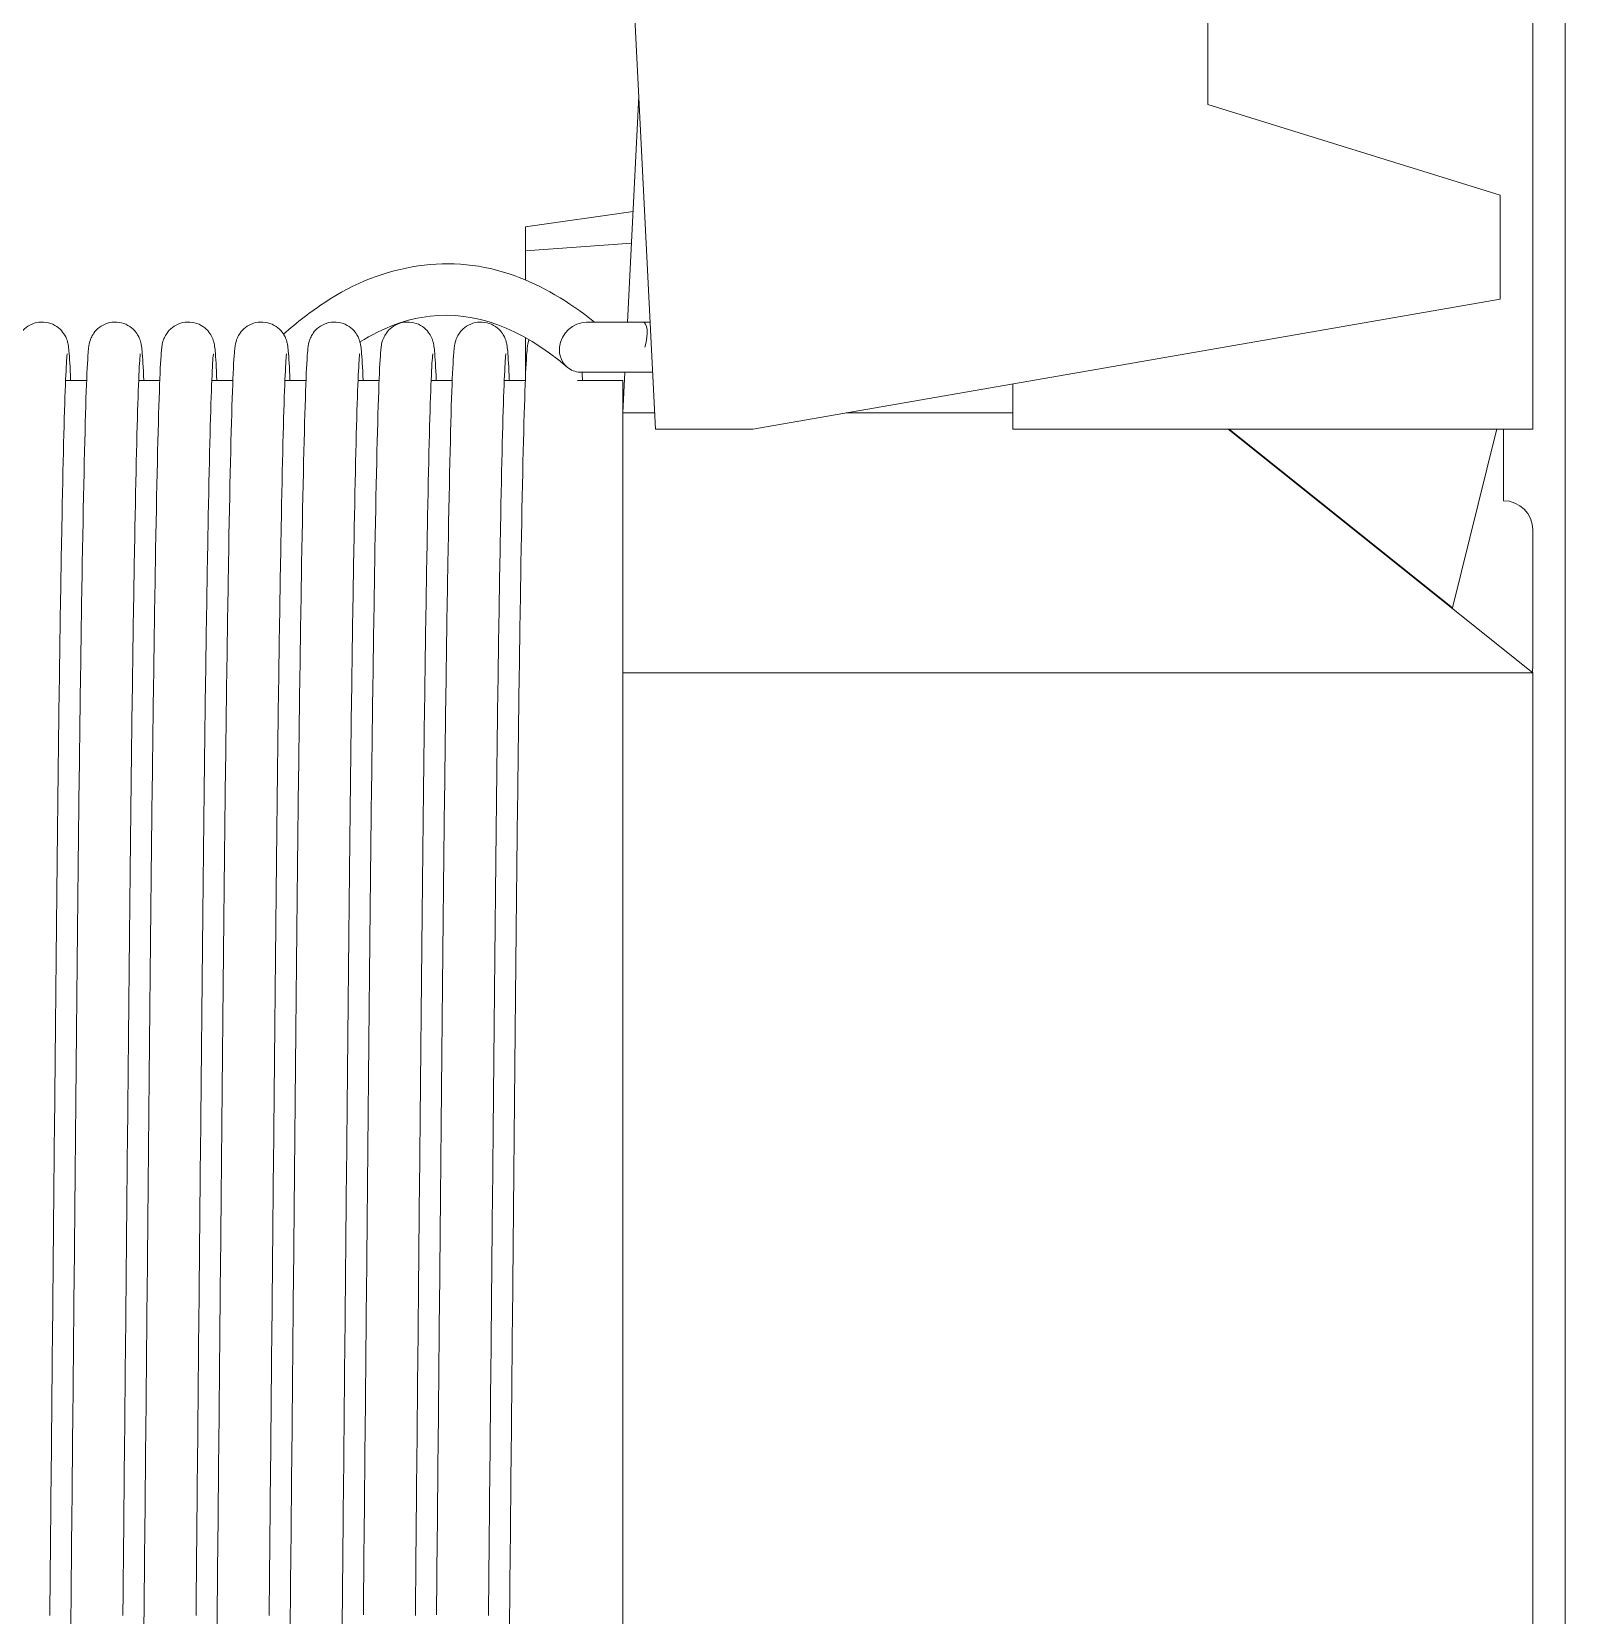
# Model space of a CAD drawing. Header units: millimetres. Extents: x 0 to 420, y 0 to 297.
# Drawn here: x 198.211 to 200.571, y 194.401 to 196.839 of the extents above; entities that cross this region are included whole.
import ezdxf

# ---------------------------------------------------------------- set-up
doc = ezdxf.new("R2010")
doc.units = ezdxf.units.MM

# ---------------------------------------------------------------- blocks, each defined once
blk = doc.blocks.new('A$Cca01fdc4')
at = {"color": 0, "linetype": 'Continuous', "lineweight": 0, "extrusion": (0, 1, 0)}
for p, q in [((71.0743, 0), (96.6783, 0)), ((99.3566, 0), (96.6783, 0)), ((94.125, -0.05), (94.925, -0.05)), ((94.925, -0.05), (94.925, -0.6)), ((94.925, -0.5188), (95.3, -0.05)), ((95.08, -0.05), (95.29, -0.05)), ((95.3, -0.05), (98.2, -0.05)), ((95.3, -1.45), (95.3, -0.05)), ((94.925, -0.095), (95.035, -0.095)), ((94.425, -0.55), (94.565, -0.1)), ((94.725, -0.1), (94.565, -0.1)), ((94.925, -1.25), (94.725, -0.1)), ((94.925, -0.1055), (94.9326, -0.1074)), ((95.2, -0.1734), (94.9326, -0.1074)), ((95.2, -0.1734), (94.925, -0.5171)), ((94.9387, -0.5), (94.94, -0.5)), ((94.425, -0.55), (94.065, -0.55)), ((94.925, -0.85), (94.925, -0.6)), ((94.925, -0.85), (94.8554, -0.85)), ((94.9, -1.1063), (94.9, -0.85)), ((94.925, -1.4), (94.925, -1.25)), ((94.065, -1.443), (94.925, -1.4)), ((94.7604, -1.4196), (94.7604, -1.4082)), ((94.8373, -1.4404), (94.8373, -1.4044)), ((94.9, -1.45), (94.9, -1.4012)), ((94.7604, -1.443), (94.4125, -1.4256)), ((94.5901, -1.4345), (94.6134, -1.6)), ((94.6387, -1.4369), (94.6502, -1.6)), ((94.9, -1.45), (94.8373, -1.4469)), ((94.85, -1.45), (94.9, -1.45)), ((94.85, -1.45), (94.85, -1.5201)), ((95.3, -1.45), (94.9, -1.45)), ((95.3, -1.45), (98.2, -1.45)), ((94.6134, -1.6), (94.6502, -1.6)), ((94.6502, -1.6), (94.6952, -1.6)), ((94.784, -1.6), (94.8457, -1.6)), ((94.85, -1.6002), (94.85, -1.6326)), ((94.85, -1.7127), (94.85, -1.7451)), ((94.85, -1.8252), (94.85, -1.8576)), ((94.85, -1.9377), (94.85, -1.9701)), ((94.85, -2.0502), (94.85, -2.0826)), ((94.85, -2.1627), (94.85, -2.1951)), ((94.85, -2.2752), (94.85, -2.3076))]:
    blk.add_line(p, q, dxfattribs=at)
at = {"color": 0, "linetype": 'Continuous', "lineweight": 0, "extrusion": (0, 0, -1)}
blk.add_arc((-95.08, -0.095), 0.045, 0, 90, dxfattribs=at)
at = {"color": 0, "linetype": 'Continuous', "lineweight": 0}
blk.add_arc((95.29, -0.095), 0.045, 78.1589, 90, dxfattribs=at)
at = {"color": 0, "linetype": 'Continuous', "lineweight": 0, "extrusion": (0, 0, -1)}
blk.add_ellipse((94.7988, -1.43), major_axis=(-0.0383, 0.0117), ratio=0.331209, start_param=-0.100917, end_param=1.469879, dxfattribs=at)
at = {"color": 0, "linetype": 'Continuous', "lineweight": 0}
for start_param, end_param in [(-2.497091, -0.926295), (-0.926295, 0)]:
    blk.add_ellipse((94.7988, -1.51), major_axis=(0.0307, -0.0256), ratio=0.902328, start_param=start_param, end_param=end_param, dxfattribs=at)
for points, knots in [([(94.7604, -1.5062), (94.7604, -1.5051), (94.7604, -1.5026), (94.7604, -1.4952), (94.7604, -1.4902), (94.7604, -1.4784), (94.7604, -1.4715), (94.7604, -1.4565), (94.7604, -1.4483), (94.7604, -1.4333), (94.7604, -1.4264), (94.7604, -1.4196)], [0, 0, 0, 0, 0.0248564, 0.0248564, 0.0498576, 0.0498576, 0.0748536, 0.0748536, 0.0998497, 0.0998497, 0.1202876, 0.1202876, 0.1202876, 0.1202876]), ([(94.8373, -1.4404), (94.8373, -1.4494), (94.8373, -1.4584), (94.8373, -1.4748), (94.8373, -1.4825), (94.8373, -1.4956), (94.8373, -1.5011), (94.8373, -1.5094), (94.8373, -1.5123), (94.8373, -1.5139), (94.8373, -1.5141), (94.8373, -1.5144), (94.8373, -1.5144), (94.8373, -1.5144)], [0, 0, 0, 0, 0.0273007, 0.0273007, 0.0547536, 0.0547536, 0.082201, 0.082201, 0.1096486, 0.1096486, 0.1156902, 0.1156902, 0.1217633, 0.1217633, 0.1217633, 0.1217633]), ([(94.7788, -1.9723), (94.7602, -1.9512), (94.7438, -1.93), (94.6698, -1.8182), (94.6539, -1.7138), (94.7037, -1.5749), (94.728, -1.5335), (94.7604, -1.4937)], [2.070177, 2.070177, 2.070177, 2.070177, 2.252574, 2.252574, 3.032263, 3.032263, 3.376784, 3.376784, 3.376784, 3.376784]), ([(94.8373, -1.5144), (94.8373, -1.515), (94.8373, -1.5155), (94.8371, -1.5197), (94.8363, -1.5233), (94.8336, -1.5299), (94.8318, -1.5329), (94.8296, -1.5356)], [0, 0, 0, 0, 0.00158186, 0.00158186, 0.01248912, 0.01248912, 0.02288922, 0.02288922, 0.02288922, 0.02288922]), ([(94.8293, -1.5359), (94.7678, -1.608), (94.7435, -1.6784), (94.7549, -1.7819), (94.7681, -1.8181), (94.7909, -1.8554)], [0, 0, 0, 0, 0.712348, 0.712348, 1.082303, 1.082303, 1.082303, 1.082303]), ([(96.7496, -1.6244), (96.5389, -1.6223), (96.3255, -1.6203), (95.9257, -1.6165), (95.7342, -1.6147), (95.3982, -1.611), (95.2493, -1.6089), (95.0131, -1.6049), (94.9228, -1.6028), (94.839, -1.5998), (94.8196, -1.5989), (94.8036, -1.5975), (94.8007, -1.5973), (94.7954, -1.5965), (94.7935, -1.5964), (94.7881, -1.5947), (94.7877, -1.5945), (94.7873, -1.5944)], [0, 0, 0, 0, 0.632089, 0.632089, 1.266059, 1.266059, 1.900317, 1.900317, 2.534908, 2.534908, 2.850729, 2.850729, 2.937085, 2.937085, 3.0019, 3.0019, 3.00654, 3.00654, 3.00654, 3.00654]), ([(96.7496, -1.7369), (96.5389, -1.7348), (96.3255, -1.7328), (95.9257, -1.729), (95.7342, -1.7272), (95.3982, -1.7235), (95.2493, -1.7214), (95.0131, -1.7174), (94.9228, -1.7153), (94.839, -1.7123), (94.8196, -1.7114), (94.8036, -1.71), (94.8007, -1.7098), (94.7954, -1.709), (94.7935, -1.7089), (94.7873, -1.7069), (94.7859, -1.7064), (94.7822, -1.7048), (94.7797, -1.7035), (94.7742, -1.6996), (94.771, -1.6968), (94.7656, -1.6897), (94.7633, -1.6854), (94.7604, -1.6762), (94.7598, -1.6712), (94.7604, -1.6615), (94.7616, -1.6566), (94.7655, -1.6479), (94.7682, -1.6441), (94.774, -1.638), (94.777, -1.6358), (94.7846, -1.6312), (94.7876, -1.6305), (94.7918, -1.6292), (94.7933, -1.6289), (94.7984, -1.628), (94.8012, -1.6277), (94.8147, -1.6264), (94.8293, -1.6257), (94.85, -1.6248)], [0, 0, 0, 0, 0.632089, 0.632089, 1.266059, 1.266059, 1.900317, 1.900317, 2.534908, 2.534908, 2.850729, 2.850729, 2.937085, 2.937085, 3.0019, 3.0019, 3.017196, 3.017196, 3.033329, 3.033329, 3.049205, 3.049205, 3.065037, 3.065037, 3.080855, 3.080855, 3.096674, 3.096674, 3.112506, 3.112506, 3.128381, 3.128381, 3.160437, 3.160437, 3.191681, 3.191681, 3.285303, 3.285303, 3.553674, 3.553674, 3.553674, 3.553674]), ([(94.8091, -1.6301), (94.8091, -1.6301), (94.8105, -1.6303), (94.8196, -1.6312), (94.8353, -1.632), (94.9026, -1.6347), (94.9773, -1.6365), (95.1834, -1.6404), (95.3223, -1.6425), (95.642, -1.6463), (95.8272, -1.648), (96.2189, -1.6518), (96.4305, -1.6538), (96.6776, -1.6562), (96.714, -1.6565), (96.7504, -1.6569)], [3.205557, 3.205557, 3.205557, 3.205557, 3.283757, 3.283757, 3.565523, 3.565523, 4.143933, 4.143933, 4.77419, 4.77419, 5.407305, 5.407305, 6.040731, 6.040731, 6.149872, 6.149872, 6.149872, 6.149872]), ([(98.6909, -1.6511), (98.6909, -1.6511), (98.6909, -1.6511), (98.6908, -1.6511), (98.6878, -1.6507), (98.671, -1.6495), (98.6457, -1.6483), (98.5502, -1.6453), (98.4586, -1.6433), (98.2207, -1.6394), (98.0691, -1.6374), (97.7285, -1.6337), (97.535, -1.6319), (97.1457, -1.6282), (96.9466, -1.6263), (96.7496, -1.6244)], [3.205953, 3.205953, 3.205953, 3.205953, 3.207953, 3.207953, 3.327731, 3.327731, 3.688218, 3.688218, 4.294424, 4.294424, 4.926047, 4.926047, 5.559335, 5.559335, 6.1502, 6.1502, 6.1502, 6.1502]), ([(96.7496, -1.8494), (96.5389, -1.8473), (96.3255, -1.8453), (95.9257, -1.8415), (95.7342, -1.8397), (95.3982, -1.836), (95.2493, -1.8339), (95.0131, -1.8299), (94.9228, -1.8278), (94.839, -1.8248), (94.8196, -1.8239), (94.8036, -1.8225), (94.8007, -1.8223), (94.7954, -1.8215), (94.7935, -1.8214), (94.7873, -1.8194), (94.7859, -1.8189), (94.7822, -1.8173), (94.7797, -1.816), (94.7742, -1.8121), (94.771, -1.8093), (94.7656, -1.8022), (94.7633, -1.7979), (94.7604, -1.7887), (94.7598, -1.7837), (94.7604, -1.774), (94.7616, -1.7691), (94.7655, -1.7604), (94.7682, -1.7566), (94.774, -1.7505), (94.777, -1.7483), (94.7846, -1.7437), (94.7876, -1.743), (94.7918, -1.7417), (94.7933, -1.7414), (94.7984, -1.7405), (94.8012, -1.7402), (94.8147, -1.7389), (94.8293, -1.7382), (94.85, -1.7373)], [0, 0, 0, 0, 0.632089, 0.632089, 1.266059, 1.266059, 1.900317, 1.900317, 2.534908, 2.534908, 2.850729, 2.850729, 2.937085, 2.937085, 3.0019, 3.0019, 3.017196, 3.017196, 3.033329, 3.033329, 3.049205, 3.049205, 3.065037, 3.065037, 3.080855, 3.080855, 3.096674, 3.096674, 3.112506, 3.112506, 3.128381, 3.128381, 3.160437, 3.160437, 3.191681, 3.191681, 3.285303, 3.285303, 3.553674, 3.553674, 3.553674, 3.553674]), ([(94.8091, -1.7426), (94.8091, -1.7426), (94.8105, -1.7428), (94.8196, -1.7437), (94.8353, -1.7445), (94.9026, -1.7472), (94.9773, -1.749), (95.1834, -1.7529), (95.3223, -1.755), (95.642, -1.7588), (95.8272, -1.7605), (96.2189, -1.7643), (96.4305, -1.7663), (96.6776, -1.7687), (96.714, -1.769), (96.7504, -1.7694)], [3.205557, 3.205557, 3.205557, 3.205557, 3.283757, 3.283757, 3.565523, 3.565523, 4.143933, 4.143933, 4.77419, 4.77419, 5.407305, 5.407305, 6.040731, 6.040731, 6.149872, 6.149872, 6.149872, 6.149872]), ([(96.7496, -1.9619), (96.5389, -1.9598), (96.3255, -1.9578), (95.9257, -1.954), (95.7342, -1.9522), (95.3982, -1.9485), (95.2493, -1.9464), (95.0131, -1.9424), (94.9228, -1.9403), (94.839, -1.9373), (94.8196, -1.9364), (94.8036, -1.935), (94.8007, -1.9348), (94.7954, -1.934), (94.7935, -1.9339), (94.7873, -1.9319), (94.7859, -1.9314), (94.7822, -1.9298), (94.7797, -1.9285), (94.7742, -1.9246), (94.771, -1.9218), (94.7656, -1.9147), (94.7633, -1.9104), (94.7604, -1.9012), (94.7598, -1.8962), (94.7604, -1.8865), (94.7616, -1.8816), (94.7655, -1.8729), (94.7682, -1.8691), (94.774, -1.863), (94.777, -1.8608), (94.7846, -1.8562), (94.7876, -1.8555), (94.7918, -1.8542), (94.7933, -1.8539), (94.7984, -1.853), (94.8012, -1.8527), (94.8147, -1.8514), (94.8293, -1.8507), (94.85, -1.8498)], [0, 0, 0, 0, 0.632089, 0.632089, 1.266059, 1.266059, 1.900317, 1.900317, 2.534908, 2.534908, 2.850729, 2.850729, 2.937085, 2.937085, 3.0019, 3.0019, 3.017196, 3.017196, 3.033329, 3.033329, 3.049205, 3.049205, 3.065037, 3.065037, 3.080855, 3.080855, 3.096674, 3.096674, 3.112506, 3.112506, 3.128381, 3.128381, 3.160437, 3.160437, 3.191681, 3.191681, 3.285303, 3.285303, 3.553674, 3.553674, 3.553674, 3.553674]), ([(94.8091, -1.8551), (94.8091, -1.8551), (94.8105, -1.8553), (94.8196, -1.8562), (94.8353, -1.857), (94.9026, -1.8597), (94.9773, -1.8615), (95.1834, -1.8654), (95.3223, -1.8675), (95.642, -1.8713), (95.8272, -1.873), (96.2189, -1.8768), (96.4305, -1.8788), (96.6776, -1.8812), (96.714, -1.8815), (96.7504, -1.8819)], [3.205557, 3.205557, 3.205557, 3.205557, 3.283757, 3.283757, 3.565523, 3.565523, 4.143933, 4.143933, 4.77419, 4.77419, 5.407305, 5.407305, 6.040731, 6.040731, 6.149872, 6.149872, 6.149872, 6.149872]), ([(96.7504, -1.8819), (96.9611, -1.8839), (97.1745, -1.886), (97.5743, -1.8898), (97.7658, -1.8915), (98.1018, -1.8953), (98.2507, -1.8973), (98.4869, -1.9014), (98.5772, -1.9035), (98.661, -1.9064), (98.6804, -1.9074), (98.6964, -1.9087), (98.6993, -1.909), (98.7046, -1.9098), (98.7065, -1.9099), (98.7127, -1.9119), (98.7141, -1.9123), (98.7178, -1.914), (98.7203, -1.9152), (98.7258, -1.9192), (98.729, -1.922), (98.7344, -1.929), (98.7367, -1.9333), (98.7396, -1.9425), (98.7402, -1.9475), (98.7396, -1.9573), (98.7384, -1.9622), (98.7345, -1.9708), (98.7318, -1.9747), (98.726, -1.9807), (98.723, -1.983), (98.7154, -1.9875), (98.7124, -1.9883), (98.7082, -1.9895), (98.7067, -1.9898), (98.7016, -1.9908), (98.6988, -1.991), (98.6853, -1.9923), (98.6707, -1.9931), (98.65, -1.9939)], [0, 0, 0, 0, 0.632089, 0.632089, 1.266059, 1.266059, 1.900317, 1.900317, 2.534908, 2.534908, 2.850729, 2.850729, 2.937085, 2.937085, 3.0019, 3.0019, 3.017196, 3.017196, 3.033329, 3.033329, 3.049205, 3.049205, 3.065037, 3.065037, 3.080855, 3.080855, 3.096674, 3.096674, 3.112506, 3.112506, 3.128381, 3.128381, 3.160437, 3.160437, 3.191681, 3.191681, 3.285303, 3.285303, 3.553674, 3.553674, 3.553674, 3.553674]), ([(96.7496, -2.0744), (96.5389, -2.0723), (96.3255, -2.0703), (95.9257, -2.0665), (95.7342, -2.0647), (95.3982, -2.061), (95.2493, -2.0589), (95.0131, -2.0549), (94.9228, -2.0528), (94.839, -2.0498), (94.8196, -2.0489), (94.8036, -2.0475), (94.8007, -2.0473), (94.7954, -2.0465), (94.7935, -2.0464), (94.7873, -2.0444), (94.7859, -2.0439), (94.7822, -2.0423), (94.7797, -2.041), (94.7742, -2.0371), (94.771, -2.0343), (94.7656, -2.0272), (94.7633, -2.0229), (94.7604, -2.0137), (94.7598, -2.0087), (94.7604, -1.999), (94.7616, -1.9941), (94.7655, -1.9854), (94.7682, -1.9816), (94.774, -1.9755), (94.777, -1.9733), (94.7846, -1.9687), (94.7876, -1.968), (94.7918, -1.9667), (94.7933, -1.9664), (94.7984, -1.9655), (94.8012, -1.9652), (94.8147, -1.9639), (94.8293, -1.9632), (94.85, -1.9623)], [0, 0, 0, 0, 0.632089, 0.632089, 1.266059, 1.266059, 1.900317, 1.900317, 2.534908, 2.534908, 2.850729, 2.850729, 2.937085, 2.937085, 3.0019, 3.0019, 3.017196, 3.017196, 3.033329, 3.033329, 3.049205, 3.049205, 3.065037, 3.065037, 3.080855, 3.080855, 3.096674, 3.096674, 3.112506, 3.112506, 3.128381, 3.128381, 3.160437, 3.160437, 3.191681, 3.191681, 3.285303, 3.285303, 3.553674, 3.553674, 3.553674, 3.553674]), ([(94.8091, -1.9676), (94.8091, -1.9676), (94.8105, -1.9678), (94.8196, -1.9687), (94.8353, -1.9695), (94.9026, -1.9722), (94.9773, -1.974), (95.1834, -1.9779), (95.3223, -1.98), (95.642, -1.9838), (95.8272, -1.9855), (96.2189, -1.9893), (96.4305, -1.9913), (96.6776, -1.9937), (96.714, -1.994), (96.7504, -1.9944)], [3.205557, 3.205557, 3.205557, 3.205557, 3.283757, 3.283757, 3.565523, 3.565523, 4.143933, 4.143933, 4.77419, 4.77419, 5.407305, 5.407305, 6.040731, 6.040731, 6.149872, 6.149872, 6.149872, 6.149872]), ([(98.6909, -1.9886), (98.6909, -1.9886), (98.6894, -1.9884), (98.6799, -1.9876), (98.6641, -1.9867), (98.5961, -1.984), (98.5208, -1.9822), (98.3133, -1.9783), (98.1739, -1.9762), (97.8534, -1.9724), (97.6679, -1.9707), (97.2758, -1.9669), (97.0641, -1.9649), (96.8187, -1.9625), (96.7842, -1.9622), (96.7496, -1.9619)], [3.20597, 3.20597, 3.20597, 3.20597, 3.287447, 3.287447, 3.569202, 3.569202, 4.149794, 4.149794, 4.780076, 4.780076, 5.4132, 5.4132, 6.04663, 6.04663, 6.150267, 6.150267, 6.150267, 6.150267]), ([(96.7496, -2.1869), (96.5389, -2.1848), (96.3255, -2.1828), (95.9257, -2.179), (95.7342, -2.1772), (95.3982, -2.1735), (95.2493, -2.1714), (95.0131, -2.1674), (94.9228, -2.1653), (94.839, -2.1623), (94.8196, -2.1614), (94.8036, -2.16), (94.8007, -2.1598), (94.7954, -2.159), (94.7935, -2.1589), (94.7873, -2.1569), (94.7859, -2.1564), (94.7822, -2.1548), (94.7797, -2.1535), (94.7742, -2.1496), (94.771, -2.1468), (94.7656, -2.1397), (94.7633, -2.1354), (94.7604, -2.1262), (94.7598, -2.1212), (94.7604, -2.1115), (94.7616, -2.1066), (94.7655, -2.0979), (94.7682, -2.0941), (94.774, -2.088), (94.777, -2.0858), (94.7846, -2.0812), (94.7876, -2.0805), (94.7918, -2.0792), (94.7933, -2.0789), (94.7984, -2.078), (94.8012, -2.0777), (94.8147, -2.0764), (94.8293, -2.0757), (94.85, -2.0748)], [0, 0, 0, 0, 0.632089, 0.632089, 1.266059, 1.266059, 1.900317, 1.900317, 2.534908, 2.534908, 2.850729, 2.850729, 2.937085, 2.937085, 3.0019, 3.0019, 3.017196, 3.017196, 3.033329, 3.033329, 3.049205, 3.049205, 3.065037, 3.065037, 3.080855, 3.080855, 3.096674, 3.096674, 3.112506, 3.112506, 3.128381, 3.128381, 3.160437, 3.160437, 3.191681, 3.191681, 3.285303, 3.285303, 3.553674, 3.553674, 3.553674, 3.553674]), ([(94.8091, -2.0801), (94.8091, -2.0801), (94.8105, -2.0803), (94.8196, -2.0812), (94.8353, -2.082), (94.9026, -2.0847), (94.9773, -2.0865), (95.1834, -2.0904), (95.3223, -2.0925), (95.642, -2.0963), (95.8272, -2.098), (96.2189, -2.1018), (96.4305, -2.1038), (96.6776, -2.1062), (96.714, -2.1065), (96.7504, -2.1069)], [3.205557, 3.205557, 3.205557, 3.205557, 3.283757, 3.283757, 3.565523, 3.565523, 4.143933, 4.143933, 4.77419, 4.77419, 5.407305, 5.407305, 6.040731, 6.040731, 6.149872, 6.149872, 6.149872, 6.149872]), ([(98.6909, -2.1011), (98.6909, -2.1011), (98.6895, -2.1009), (98.6802, -2.1001), (98.6645, -2.0992), (98.597, -2.0966), (98.5221, -2.0947), (98.3154, -2.0908), (98.1764, -2.0888), (97.8564, -2.085), (97.6711, -2.0832), (97.2792, -2.0795), (97.0676, -2.0774), (96.8211, -2.0751), (96.7854, -2.0747), (96.7496, -2.0744)], [3.205727, 3.205727, 3.205727, 3.205727, 3.285058, 3.285058, 3.56682, 3.56682, 4.145995, 4.145995, 4.776261, 4.776261, 5.409379, 5.409379, 6.042806, 6.042806, 6.150035, 6.150035, 6.150035, 6.150035]), ([(96.7496, -2.2994), (96.5389, -2.2973), (96.3255, -2.2953), (95.9257, -2.2915), (95.7342, -2.2897), (95.3982, -2.286), (95.2493, -2.2839), (95.0131, -2.2799), (94.9228, -2.2778), (94.839, -2.2748), (94.8196, -2.2739), (94.8036, -2.2725), (94.8007, -2.2723), (94.7954, -2.2715), (94.7935, -2.2714), (94.7873, -2.2694), (94.7859, -2.2689), (94.7822, -2.2673), (94.7797, -2.266), (94.7742, -2.2621), (94.771, -2.2593), (94.7656, -2.2522), (94.7633, -2.2479), (94.7604, -2.2387), (94.7598, -2.2337), (94.7604, -2.224), (94.7616, -2.2191), (94.7655, -2.2104), (94.7682, -2.2066), (94.774, -2.2005), (94.777, -2.1983), (94.7846, -2.1937), (94.7876, -2.193), (94.7918, -2.1917), (94.7933, -2.1914), (94.7984, -2.1905), (94.8012, -2.1902), (94.8147, -2.1889), (94.8293, -2.1882), (94.85, -2.1873)], [0, 0, 0, 0, 0.632089, 0.632089, 1.266059, 1.266059, 1.900317, 1.900317, 2.534908, 2.534908, 2.850729, 2.850729, 2.937085, 2.937085, 3.0019, 3.0019, 3.017196, 3.017196, 3.033329, 3.033329, 3.049205, 3.049205, 3.065037, 3.065037, 3.080855, 3.080855, 3.096674, 3.096674, 3.112506, 3.112506, 3.128381, 3.128381, 3.160437, 3.160437, 3.191681, 3.191681, 3.285303, 3.285303, 3.553674, 3.553674, 3.553674, 3.553674]), ([(94.8091, -2.1926), (94.8091, -2.1926), (94.8105, -2.1928), (94.8196, -2.1937), (94.8353, -2.1945), (94.9026, -2.1972), (94.9773, -2.199), (95.1834, -2.2029), (95.3223, -2.205), (95.642, -2.2088), (95.8272, -2.2105), (96.2189, -2.2143), (96.4305, -2.2163), (96.6776, -2.2187), (96.714, -2.219), (96.7504, -2.2194)], [3.205557, 3.205557, 3.205557, 3.205557, 3.283757, 3.283757, 3.565523, 3.565523, 4.143933, 4.143933, 4.77419, 4.77419, 5.407305, 5.407305, 6.040731, 6.040731, 6.149872, 6.149872, 6.149872, 6.149872]), ([(98.6909, -2.2136), (98.6909, -2.2136), (98.6895, -2.2134), (98.6804, -2.2126), (98.6647, -2.2117), (98.5974, -2.2091), (98.5227, -2.2072), (98.3166, -2.2033), (98.1777, -2.2013), (97.858, -2.1975), (97.6728, -2.1957), (97.2811, -2.192), (97.0695, -2.1899), (96.8224, -2.1876), (96.786, -2.1872), (96.7496, -2.1869)], [3.205557, 3.205557, 3.205557, 3.205557, 3.283757, 3.283757, 3.565523, 3.565523, 4.143933, 4.143933, 4.77419, 4.77419, 5.407305, 5.407305, 6.040731, 6.040731, 6.149872, 6.149872, 6.149872, 6.149872]), ([(96.7496, -2.4119), (96.5389, -2.4098), (96.3255, -2.4078), (95.9257, -2.404), (95.7342, -2.4022), (95.3982, -2.3985), (95.2493, -2.3964), (95.0131, -2.3924), (94.9228, -2.3903), (94.839, -2.3873), (94.8196, -2.3864), (94.8036, -2.385), (94.8007, -2.3848), (94.7954, -2.384), (94.7935, -2.3839), (94.7873, -2.3819), (94.7859, -2.3814), (94.7822, -2.3798), (94.7797, -2.3785), (94.7742, -2.3746), (94.771, -2.3718), (94.7656, -2.3647), (94.7633, -2.3604), (94.7604, -2.3512), (94.7598, -2.3462), (94.7604, -2.3365), (94.7616, -2.3316), (94.7655, -2.3229), (94.7682, -2.3191), (94.774, -2.313), (94.777, -2.3108), (94.7846, -2.3062), (94.7876, -2.3055), (94.7918, -2.3042), (94.7933, -2.3039), (94.7984, -2.303), (94.8012, -2.3027), (94.8147, -2.3014), (94.8293, -2.3007), (94.85, -2.2998)], [0, 0, 0, 0, 0.632089, 0.632089, 1.266059, 1.266059, 1.900317, 1.900317, 2.534908, 2.534908, 2.850729, 2.850729, 2.937085, 2.937085, 3.0019, 3.0019, 3.017196, 3.017196, 3.033329, 3.033329, 3.049205, 3.049205, 3.065037, 3.065037, 3.080855, 3.080855, 3.096674, 3.096674, 3.112506, 3.112506, 3.128381, 3.128381, 3.160437, 3.160437, 3.191681, 3.191681, 3.285303, 3.285303, 3.553674, 3.553674, 3.553674, 3.553674]), ([(94.8091, -2.3051), (94.8091, -2.3051), (94.8105, -2.3053), (94.8196, -2.3062), (94.8353, -2.307), (94.9026, -2.3097), (94.9773, -2.3115), (95.1834, -2.3154), (95.3223, -2.3175), (95.642, -2.3213), (95.8272, -2.323), (96.2189, -2.3268), (96.4305, -2.3288), (96.6776, -2.3312), (96.714, -2.3315), (96.7504, -2.3319)], [3.205557, 3.205557, 3.205557, 3.205557, 3.283757, 3.283757, 3.565523, 3.565523, 4.143933, 4.143933, 4.77419, 4.77419, 5.407305, 5.407305, 6.040731, 6.040731, 6.149872, 6.149872, 6.149872, 6.149872]), ([(98.6909, -2.3261), (98.6909, -2.3261), (98.6895, -2.3259), (98.6804, -2.3251), (98.6647, -2.3242), (98.5974, -2.3216), (98.5227, -2.3197), (98.3166, -2.3158), (98.1777, -2.3138), (97.858, -2.31), (97.6728, -2.3082), (97.2811, -2.3045), (97.0695, -2.3024), (96.8224, -2.3001), (96.786, -2.2997), (96.7496, -2.2994)], [3.205557, 3.205557, 3.205557, 3.205557, 3.283757, 3.283757, 3.565523, 3.565523, 4.143933, 4.143933, 4.77419, 4.77419, 5.407305, 5.407305, 6.040731, 6.040731, 6.149872, 6.149872, 6.149872, 6.149872])]:
    blk.add_open_spline(points, degree=3, knots=knots, dxfattribs=at)
blk.add_open_spline([(94.8373, -1.5129), (94.8413, -1.5127), (94.8455, -1.5125), (94.85, -1.5123)], degree=3, dxfattribs=at)

msp = doc.modelspace()

# ---------------------------------------------------------------- block references
at = {"rotation": 270}
msp.add_blockref('A$Cca01fdc4', (200.5712, 291.1517), dxfattribs=at)

doc.saveas('drawing.dxf')
